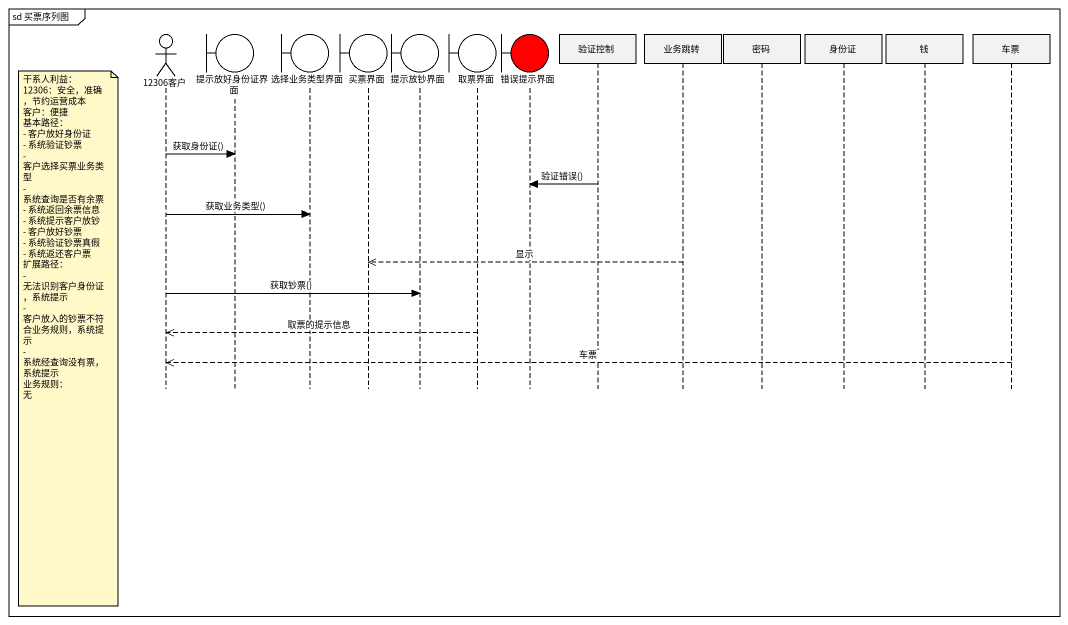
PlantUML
@startuml
mainframe sd 买票序列图
hide footbox
actor "12306客户" as a12306客户
boundary 提示放好身份证界面
boundary 选择业务类型界面
boundary 买票界面
boundary 提示放钞界面
boundary 取票界面
boundary 错误提示界面 #FF0000
participant 验证控制
participant 业务跳转
participant 密码
participant 身份证
participant 钱
participant 车票

a12306客户 -> 提示放好身份证界面 : 获取身份证()
验证控制 -> 错误提示界面 : 验证错误()
a12306客户 -> 选择业务类型界面 : 获取业务类型()
业务跳转 -->> 买票界面 : 显示
a12306客户 -> 提示放钞界面 : 获取钞票()
取票界面 -->> a12306客户 : 取票的提示信息
note left of a12306客户
  干系人利益：
  12306：安全，准确，节约运营成本
  客户：便捷
  基本路径：
  - 客户放好身份证
  - 系统验证钞票
  - 客户选择买票业务类型
  - 系统查询是否有余票
  - 系统返回余票信息
  - 系统提示客户放钞
  - 客户放好钞票
  - 系统验证钞票真假
  - 系统返还客户票
  扩展路径：
  - 无法识别客户身份证，系统提示
  - 客户放入的钞票不符合业务规则，系统提示
  - 系统经查询没有票，系统提示
  业务规则：
  无
end note
车票 -->> a12306客户 : 车票
@enduml
